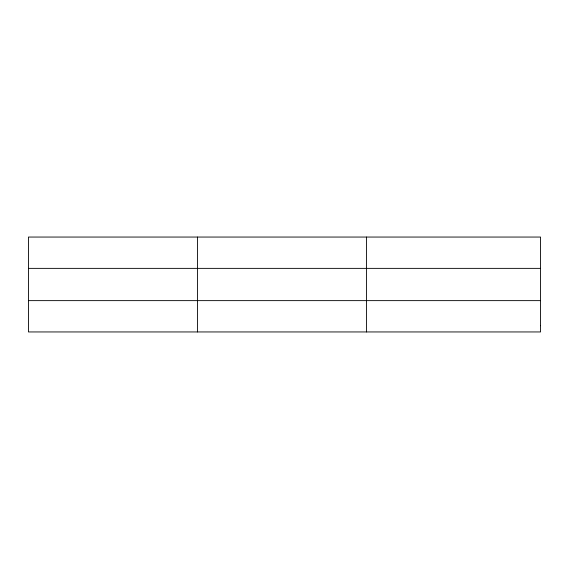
<?xml version="1.0" encoding="UTF-8"?>
<svg xmlns="http://www.w3.org/2000/svg" width="569" height="569" viewBox="0 0 569 569"><rect width="100%" height="100%" fill="white"/><g stroke="black" fill="none" stroke-linecap="round" stroke-linejoin="round"><path stroke-width="0.85" d="M197.443 237.053L197.443 331.947M366.436 237.053L366.436 331.947M28.45 268.369L540.55 268.369M28.45 300.631L540.55 300.631M540.55 325.681L540.55 331.947L28.45 331.947L28.45 237.053L540.55 237.053L540.55 325.681"/></g></svg>
